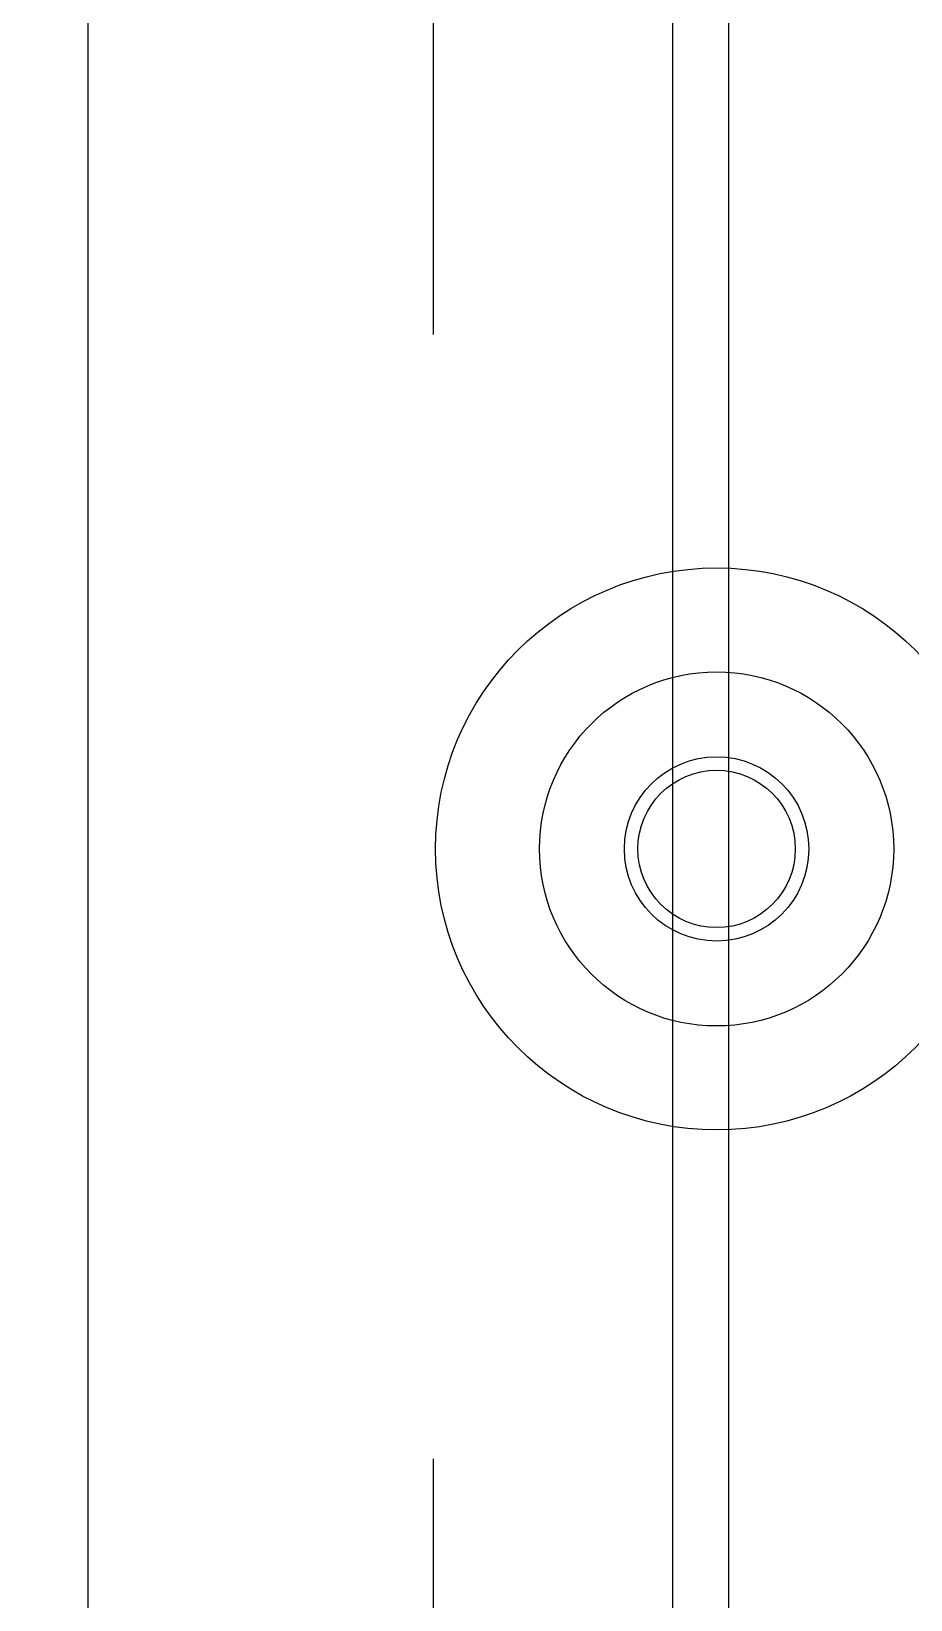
# Model space of a CAD drawing. Header units: metres. Extents: x 231 to 394, y -324 to -29.
# Drawn here: x 272.4484 to 272.5266, y -60.019 to -59.8795 of the extents above; entities that cross this region are included whole.
import ezdxf

# ---------------------------------------------------------------- set-up
doc = ezdxf.new("R2010")
doc.units = ezdxf.units.M
doc.linetypes.add('AR-01-REC$0$HIDDEN2', pattern=[0.1875, 0.125, -0.0625])
doc.layers.add('A-PISO', color=30, linetype='Continuous')
doc.layers.add('AR-01-REC$0$A-MUROS BAJOS', color=8, linetype='Continuous')

msp = doc.modelspace()

# ---------------------------------------------------------------- linework, layer by layer
at = {"color": 8, "linetype": 'AR-01-REC$0$HIDDEN2', "ltscale": 0.5}
msp.add_line((272.4841782047721, -59.80651207167731), (272.4841782047721, -60.10201207167731), dxfattribs=at)
at = {"color": 8}
for p, q in [((272.5054782047721, -60.03201207167731), (272.5054782047721, -59.87651207167731)), ((272.5104782047721, -60.03201207167731), (272.5104782047721, -59.87651207167731))]:
    msp.add_line(p, q, dxfattribs=at)
for radius in [0.02500000000000001, 0.01575000000000001, 0.008200609733428352, 0.007000000000000001]:
    msp.add_circle((272.5093782047721, -59.9522625072448), radius, dxfattribs=at)
at = {"layer": 'A-PISO'}
msp.add_lwpolyline([(272.4534672570382, -59.39823857612731), (273.0534672570382, -59.39823857612731), (273.0534669396363, -60.55226250724479), (272.4534672570382, -60.55226250724479)], close=True, dxfattribs=at)
at = {"layer": 'A-PISO', "ltscale": 100}
msp.add_circle((268.4683864798253, -66.18669885097302), 37.55153900380583, dxfattribs=at)
at = {"layer": 'AR-01-REC$0$A-MUROS BAJOS', "linetype": 'Continuous'}
msp.add_lwpolyline([(272.2734672570381, -60.55226250724479), (272.4534672570381, -60.55226250724479), (272.4534672570381, -57.05226250724479), (282.2734672570381, -57.05226250724479), (282.2734672570381, -56.8722625072448), (272.2734672570381, -56.8722625072448)], close=True, dxfattribs=at)

doc.saveas('drawing.dxf')
